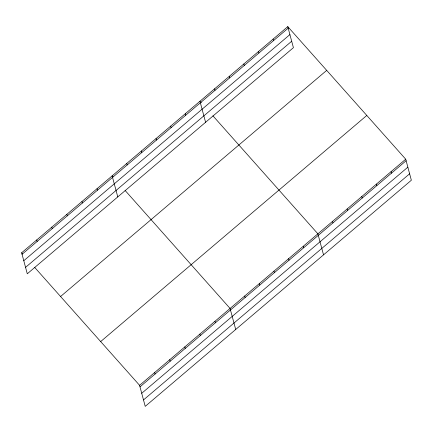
<?xml version="1.0" encoding="UTF-8"?>
<svg xmlns="http://www.w3.org/2000/svg" width="433" height="433" viewBox="0 0 433 433"><rect width="100%" height="100%" fill="white"/><g stroke="black" fill="none" stroke-linecap="round" stroke-linejoin="round"><path stroke-width="0.65" d="M287.777 26.635L293.412 47.673L27.284 273.797L21.65 252.758L287.777 26.635L405.716 159.203L411.35 180.242L145.223 406.365L139.588 385.327L34.624 267.34M22.061 254.285L288.183 28.161M23.783 260.726L289.91 34.597M25.563 267.356L291.685 41.232M60.571 296.508L326.693 70.384M100.667 341.577L366.794 115.454M139.588 385.327L405.716 159.203M139.994 386.853L406.122 160.73M141.721 393.294L407.848 167.17M143.502 399.924L409.623 173.801M201.296 102.762L199.954 101.257L205.588 122.295M212.928 115.838L317.892 233.825L323.527 254.864M113.029 176.881L112.131 175.874L117.771 196.912M125.105 190.46L230.069 308.448L235.709 329.486M21.65 252.758L22.543 253.765M391.075 171.641L391.486 173.168M376.439 184.079L376.845 185.605M361.804 196.512L362.21 198.038M347.163 208.95L347.575 210.476M332.528 221.387L332.939 222.914M273.136 39.073L273.548 40.599M258.501 51.511L258.912 53.032M303.257 246.263L303.663 247.784M243.866 63.943L244.272 65.47M288.616 258.696L289.028 260.222M229.23 76.381L229.636 77.908M273.981 271.134L274.392 272.66M214.589 88.819L215.001 90.345M259.345 283.572L259.751 285.098M244.71 296.01L245.116 297.536M185.319 113.695L185.725 115.216M170.678 126.127L171.089 127.654M214.99 321.259L215.401 322.785M156.042 138.565L156.454 140.092M199.911 334.07L200.317 335.597M141.407 151.003L141.813 152.53M184.831 346.887L185.237 348.413M126.772 163.441L127.178 164.968M169.747 359.699L170.158 361.225M154.668 372.515L155.079 374.042M97.052 188.691L97.463 190.217M81.972 201.502L82.378 203.028M66.893 214.319L67.299 215.845M51.808 227.13L52.22 228.656M36.729 239.947L37.141 241.468"/></g></svg>
